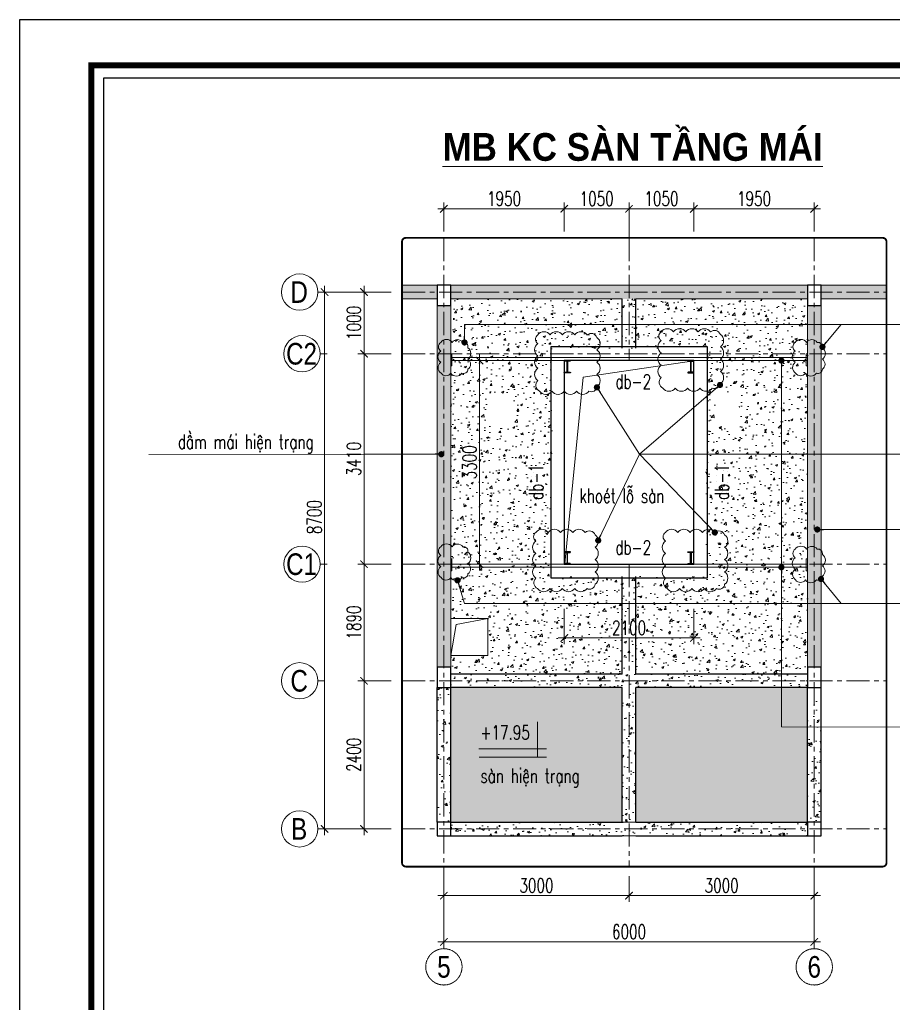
# Model space of a CAD drawing. Header units: millimetres. Extents: x 61738 to 439738, y 60858 to 151243.
# Drawn here: x 229738 to 243892, y 135302 to 151243 of the extents above; entities that cross this region are included whole.
import ezdxf
from ezdxf.enums import TextEntityAlignment as Align

# ---------------------------------------------------------------- set-up
doc = ezdxf.new("R2010")
doc.units = ezdxf.units.MM
doc.linetypes.add('CENTER', pattern=[2, 1.25, -0.25, 0.25, -0.25])
doc.linetypes.add('HIDDEN', pattern=[0.375, 0.25, -0.125])
for name, color, linetype, lineweight in [('10-TEXT', 4, 'Continuous', 15), ('3-THAY', 7, 'Continuous', 18), ('4-THAY DAM', 160, 'Continuous', 20), ('5-DUT', 2, 'HIDDEN', 15), ('6-TRUC', 8, 'CENTER', 9), ('7-HATCH', 8, 'Continuous', 13), ('8-DIM', 8, 'Continuous', 15), ('9-SO HIEU', 8, 'Continuous', 15), ('TEXT', 7, 'Continuous', 25)]:
    doc.layers.add(name, color=color, linetype=linetype, lineweight=lineweight)
for name, color, linetype in [('COT', 2, 'Continuous'), ('Khungbo', 32, 'Continuous'), ('KICHTHUOC', 8, 'Continuous'), ('NETTHAY', 9, 'Continuous')]:
    doc.layers.add(name, color=color, linetype=linetype)
doc.styles.add('A3 - Text 2.3', font='Vnsimli.shx', dxfattribs={"width": 0.7, "height": 230})
doc.styles.add('A3 - Text 3.5', font='VnArialH.TTF', dxfattribs={"width": 0.8, "height": 350})
doc.styles.add('A3 - Text 4.5', font='VnArialH-Bold.TTF', dxfattribs={"width": 0.9, "height": 450})
doc.styles.add('A3-Text 2.3', font='vnsimli.shx', dxfattribs={"width": 0.7, "height": 230, "bigfont": 'vn.shx'})
doc.styles.add('S1', font='vnsimli.shx', dxfattribs={"width": 0.75})
doc.styles.add('T2', font='VnArialH.TTF', dxfattribs={"width": 0.8})
doc.dimstyles.new('A3-1-100', dxfattribs={"dimtxt": 200, "dimasz": 120, "dimexe": 100, "dimexo": 0, "dimgap": 50, "dimtad": 1, "dimdec": 0, "dimdsep": 49, "dimtxsty": 'A3-Text 2.3', "dimblk": 'ARCHTICK', "dimcen": 10, "dimdle": 100, "dimclrd": 8, "dimclre": 8, "dimclrt": 2, "dimadec": 0, "dimazin": 2, "dimtfac": 1, "dimtdec": 0, "dimtix": 1, "dimtmove": 1, "dimatfit": 3, "dimldrblk": 'DOT', "dimfxl": 1, "dimtolj": 1, "dimtzin": 0, "dimlwd": -1, "dimlwe": -1, "dimarcsym": 0})
doc.dimstyles.new('A3-1-100x3', dxfattribs={"dimtxt": 230, "dimasz": 120, "dimexe": 100, "dimexo": 0, "dimgap": 50, "dimtad": 1, "dimdec": 0, "dimlfac": 0.333333, "dimdsep": 49, "dimtxsty": 'A3-Text 2.3', "dimblk": 'ARCHTICK', "dimcen": 10, "dimdle": 100, "dimclrd": 8, "dimclre": 8, "dimclrt": 2, "dimadec": 0, "dimazin": 2, "dimtfac": 1, "dimtdec": 0, "dimtix": 1, "dimtmove": 1, "dimatfit": 3, "dimldrblk": 'DOT', "dimfxl": 1, "dimtolj": 1, "dimtzin": 0, "dimlwd": -1, "dimlwe": -1, "dimarcsym": 0})
doc.dimstyles.new('A3-1-100x4', dxfattribs={"dimtxt": 200, "dimasz": 120, "dimexe": 100, "dimexo": 0, "dimgap": 50, "dimtad": 1, "dimdec": 0, "dimlfac": 0.25, "dimdsep": 49, "dimtxsty": 'A3-Text 2.3', "dimblk": 'ARCHTICK', "dimcen": 10, "dimdle": 100, "dimclrd": 8, "dimclre": 8, "dimclrt": 2, "dimadec": 0, "dimazin": 2, "dimtfac": 1, "dimtdec": 0, "dimtix": 1, "dimtmove": 1, "dimatfit": 3, "dimldrblk": 'DOT', "dimfxl": 1, "dimtolj": 1, "dimtzin": 0, "dimlwd": -1, "dimlwe": -1, "dimarcsym": 0})
pattern_1 = [(50, (68525.78, 74267.1), (364.36934, -31.87817), [38.1, -419.1]), (355, (68525.78, 74267.1), (-70.48684, 382.1137), [30.48, -335.2812]), (100.45144, (68556.14, 74264.46), (293.8825, 350.2355), [32.38, -356.1805]), (46.1842, (68525.78, 74368.7), (542.1581, -84.0847), [57.15, -628.65]), (96.63556, (68570.96, 74361.7), (474.8083, 494.8522), [48.57, -534.2712]), (351.18415, (68525.8, 74368.7), (474.8083, 494.8522), [45.72, -502.9195]), (21, (68576.58, 74343.3), (303.2288, -204.5304), [38.1, -419.1]), (326, (68576.58, 74343.3), (123.60406, 368.3759), [30.48, -335.28]), (71.45144, (68601.85, 74326.27), (426.83284, 163.84554), [32.38, -356.1799]), (37.5, (68525.78, 74267.11), (6.17721, 169.11008), [0, -331.216, 0, -340.36, 0, -336.55]), (7.5, (68525.78, 74267.11), (133.63933, 200.36115), [0, -194.056, 0, -323.596, 0, -128.27]), (327.5, (68412.49, 74267.11), (271.18119, -11.45749), [0, -127, 0, -396.24, 0, -525.78]), (317.5, (68361.7, 74267.1), (296.25836, 50.85298), [0, -165.1, 0, -263.144, 0, -373.38])]

# ---------------------------------------------------------------- blocks, each defined once
blk = doc.blocks.new('CDS12')
at = {"layer": 'Defpoints'}
blk.add_lwpolyline([(91835, 363353), (49835, 363353), (49835, 393053), (91835, 393053)], close=True, dxfattribs=at)
at = {"layer": 'Khungbo', "color": 1, "const_width": 100}
blk.add_lwpolyline([(91094, 364100), (50996, 364100), (50996, 392312), (91094, 392312)], close=True, dxfattribs=at)
at = {"layer": 'Khungbo', "color": 1}
blk.add_lwpolyline([(90894, 364300), (51196, 364300), (51196, 392112), (90894, 392112)], close=True, dxfattribs=at)
blk = doc.blocks.new('_ArchTick')
at = {"color": 0, "linetype": 'ByBlock', "const_width": 0.15}
blk.add_lwpolyline([(-0.5, -0.5), (0.5, 0.5)], dxfattribs=at)
blk = doc.blocks.new('*D954')
at = {"layer": '8-DIM', "color": 8, "ltscale": 100, "transparency": 16777216}
for p, q in [((236611, 147813), (236611, 148278)), ((238561, 147813), (238561, 148278))]:
    blk.add_line(p, q, dxfattribs=at)
at = {"layer": '8-DIM', "color": 8, "linetype": 'ByBlock', "ltscale": 100, "transparency": 16777216}
blk.add_line((236511, 148178), (238661, 148178), dxfattribs=at)
at = {"layer": 'Defpoints', "color": 0, "ltscale": 100, "transparency": 16777216}
for p in [(238561, 148178), (236611, 147813), (238561, 147813)]:
    blk.add_point(p, dxfattribs=at)
at = {"layer": '8-DIM', "color": 8, "ltscale": 100, "transparency": 16777216, "xscale": 120, "yscale": 120, "zscale": 120, "rotation": 180}
blk.add_blockref('_ArchTick', (236611, 148178), dxfattribs=at)
at = {"layer": '8-DIM', "color": 8, "ltscale": 100, "transparency": 16777216, "xscale": 120, "yscale": 120, "zscale": 120}
blk.add_blockref('_ArchTick', (238561, 148178), dxfattribs=at)
at = {"layer": '8-DIM', "color": 2, "ltscale": 100, "transparency": 16777216, "insert": (237586, 148343), "char_height": 230, "attachment_point": 5, "style": 'A3-Text 2.3'}
blk.add_mtext('\\A1;1950', dxfattribs=at)
blk = doc.blocks.new('_Dot')
at = {"color": 0, "linetype": 'ByBlock', "lineweight": -2}
blk.add_line((-0.5, 0), (-1, 0), dxfattribs=at)
at = {"color": 0, "linetype": 'ByBlock', "const_width": 0.5}
blk.add_lwpolyline([(-0.25, 0, 1), (0.25, 0, 1)], format="xyb", close=True, dxfattribs=at)
blk = doc.blocks.new('*D955')
at = {"layer": '8-DIM', "color": 8, "ltscale": 100, "transparency": 16777216}
for p, q in [((238561, 147813), (238561, 148278)), ((239611, 147707), (239611, 148278))]:
    blk.add_line(p, q, dxfattribs=at)
at = {"layer": '8-DIM', "color": 8, "linetype": 'ByBlock', "ltscale": 100, "transparency": 16777216}
blk.add_line((238461, 148178), (239711, 148178), dxfattribs=at)
at = {"layer": 'Defpoints', "color": 0, "ltscale": 100, "transparency": 16777216}
for p in [(239611, 148178), (238561, 147813), (239611, 147707)]:
    blk.add_point(p, dxfattribs=at)
at = {"layer": '8-DIM', "color": 8, "ltscale": 100, "transparency": 16777216, "xscale": 120, "yscale": 120, "zscale": 120, "rotation": 180}
blk.add_blockref('_ArchTick', (238561, 148178), dxfattribs=at)
at = {"layer": '8-DIM', "color": 8, "ltscale": 100, "transparency": 16777216, "xscale": 120, "yscale": 120, "zscale": 120}
blk.add_blockref('_ArchTick', (239611, 148178), dxfattribs=at)
at = {"layer": '8-DIM', "color": 2, "ltscale": 100, "transparency": 16777216, "insert": (239086, 148343), "char_height": 230, "attachment_point": 5, "style": 'A3-Text 2.3'}
blk.add_mtext('\\A1;1050', dxfattribs=at)
blk = doc.blocks.new('*D956')
at = {"layer": '8-DIM', "color": 8, "ltscale": 100, "transparency": 16777216}
for p, q in [((240661, 147813), (240661, 148278)), ((242611, 147813), (242611, 148278))]:
    blk.add_line(p, q, dxfattribs=at)
at = {"layer": '8-DIM', "color": 8, "linetype": 'ByBlock', "ltscale": 100, "transparency": 16777216}
blk.add_line((240561, 148178), (242711, 148178), dxfattribs=at)
at = {"layer": 'Defpoints', "color": 0, "ltscale": 100, "transparency": 16777216}
for p in [(242611, 148178), (240661, 147813), (242611, 147813)]:
    blk.add_point(p, dxfattribs=at)
at = {"layer": '8-DIM', "color": 8, "ltscale": 100, "transparency": 16777216, "xscale": 120, "yscale": 120, "zscale": 120, "rotation": 180}
blk.add_blockref('_ArchTick', (240661, 148178), dxfattribs=at)
at = {"layer": '8-DIM', "color": 8, "ltscale": 100, "transparency": 16777216, "xscale": 120, "yscale": 120, "zscale": 120}
blk.add_blockref('_ArchTick', (242611, 148178), dxfattribs=at)
at = {"layer": '8-DIM', "color": 2, "ltscale": 100, "transparency": 16777216, "insert": (241636, 148343), "char_height": 230, "attachment_point": 5, "style": 'A3-Text 2.3'}
blk.add_mtext('\\A1;1950', dxfattribs=at)
blk = doc.blocks.new('Truc Y')
at = {"layer": '10-TEXT', "color": 2}
blk.add_line((0, 0), (-150, 0), dxfattribs=at)
blk.add_circle((400, 0), 400, dxfattribs=at)
at = {"layer": '10-TEXT', "color": 2, "style": 'T2', "width": 0.8}
blk.add_attdef('A', text='', height=500, dxfattribs=at).set_placement((400, 13), align=Align.MIDDLE_CENTER)
blk = doc.blocks.new('*D957')
at = {"layer": '8-DIM', "color": 8, "linetype": 'ByBlock', "ltscale": 100, "transparency": 16777216}
blk.add_line((235317, 140429), (235317, 142519), dxfattribs=at)
at = {"layer": '8-DIM', "color": 8, "ltscale": 100, "transparency": 16777216}
for p, q in [((235755, 142419), (235217, 142419)), ((235755, 140529), (235217, 140529))]:
    blk.add_line(p, q, dxfattribs=at)
at = {"layer": 'Defpoints', "color": 0, "ltscale": 100, "transparency": 16777216}
for p in [(235317, 142419), (235755, 142419), (235755, 140529)]:
    blk.add_point(p, dxfattribs=at)
at = {"layer": '8-DIM', "color": 8, "ltscale": 100, "transparency": 16777216, "xscale": 120, "yscale": 120, "zscale": 120}
for p, rotation in [((235317, 142419), 90), ((235317, 140529), 270)]:
    blk.add_blockref('_ArchTick', p, dxfattribs=dict(at, rotation=rotation))
at = {"layer": '8-DIM', "color": 2, "ltscale": 100, "transparency": 16777216, "insert": (235152, 141474), "char_height": 230, "attachment_point": 5, "rotation": 90, "style": 'A3-Text 2.3'}
blk.add_mtext('\\A1;1890', dxfattribs=at)
blk = doc.blocks.new('*D958')
at = {"layer": '8-DIM', "color": 8, "linetype": 'ByBlock', "ltscale": 100, "transparency": 16777216}
blk.add_line((235317, 142319), (235317, 145929), dxfattribs=at)
at = {"layer": '8-DIM', "color": 8, "ltscale": 100, "transparency": 16777216}
for p, q in [((235755, 145829), (235217, 145829)), ((235755, 142419), (235217, 142419))]:
    blk.add_line(p, q, dxfattribs=at)
at = {"layer": 'Defpoints', "color": 0, "ltscale": 100, "transparency": 16777216}
for p in [(235317, 145829), (235755, 145829), (235755, 142419)]:
    blk.add_point(p, dxfattribs=at)
at = {"layer": '8-DIM', "color": 8, "ltscale": 100, "transparency": 16777216, "xscale": 120, "yscale": 120, "zscale": 120}
for p, rotation in [((235317, 145829), 90), ((235317, 142419), 270)]:
    blk.add_blockref('_ArchTick', p, dxfattribs=dict(at, rotation=rotation))
at = {"layer": '8-DIM', "color": 2, "ltscale": 100, "transparency": 16777216, "insert": (235152, 144124), "char_height": 230, "attachment_point": 5, "rotation": 90, "style": 'A3-Text 2.3'}
blk.add_mtext('\\A1;3410', dxfattribs=at)
blk = doc.blocks.new('*D959')
at = {"layer": '8-DIM', "color": 8, "ltscale": 100, "transparency": 16777216}
for p, q in [((235755, 146829), (235217, 146829)), ((235755, 145829), (235217, 145829))]:
    blk.add_line(p, q, dxfattribs=at)
at = {"layer": '8-DIM', "color": 8, "linetype": 'ByBlock', "ltscale": 100, "transparency": 16777216}
blk.add_line((235317, 145729), (235317, 146929), dxfattribs=at)
at = {"layer": 'Defpoints', "color": 0, "ltscale": 100, "transparency": 16777216}
for p in [(235317, 146829), (235755, 146829), (235755, 145829)]:
    blk.add_point(p, dxfattribs=at)
at = {"layer": '8-DIM', "color": 8, "ltscale": 100, "transparency": 16777216, "xscale": 120, "yscale": 120, "zscale": 120}
for p, rotation in [((235317, 146829), 90), ((235317, 145829), 270)]:
    blk.add_blockref('_ArchTick', p, dxfattribs=dict(at, rotation=rotation))
at = {"layer": '8-DIM', "color": 2, "ltscale": 100, "transparency": 16777216, "insert": (235152, 146329), "char_height": 230, "attachment_point": 5, "rotation": 90, "style": 'A3-Text 2.3'}
blk.add_mtext('\\A1;1000', dxfattribs=at)
blk = doc.blocks.new('*D960')
at = {"layer": '8-DIM', "color": 8, "ltscale": 100, "transparency": 16777216}
for p, q in [((235755, 146829), (234578, 146829)), ((235755, 138129), (234578, 138129))]:
    blk.add_line(p, q, dxfattribs=at)
at = {"layer": '8-DIM', "color": 8, "linetype": 'ByBlock', "ltscale": 100, "transparency": 16777216}
blk.add_line((234678, 146929), (234678, 138029), dxfattribs=at)
at = {"layer": 'Defpoints', "color": 0, "ltscale": 100, "transparency": 16777216}
for p in [(235755, 146829), (234678, 138129), (235755, 138129)]:
    blk.add_point(p, dxfattribs=at)
at = {"layer": '8-DIM', "color": 8, "ltscale": 100, "transparency": 16777216, "xscale": 120, "yscale": 120, "zscale": 120}
for p, rotation in [((234678, 146829), 90), ((234678, 138129), 270)]:
    blk.add_blockref('_ArchTick', p, dxfattribs=dict(at, rotation=rotation))
at = {"layer": '8-DIM', "color": 2, "ltscale": 100, "transparency": 16777216, "insert": (234513, 143182), "char_height": 230, "attachment_point": 5, "rotation": 90, "style": 'A3-Text 2.3'}
blk.add_mtext('\\A1;8700', dxfattribs=at)
blk = doc.blocks.new('*D961')
at = {"layer": '8-DIM', "color": 8, "linetype": 'ByBlock', "ltscale": 500, "transparency": 16777216}
blk.add_line((235317, 140629), (235317, 138029), dxfattribs=at)
at = {"layer": '8-DIM', "color": 8, "ltscale": 500, "transparency": 16777216}
for p, q in [((235755, 140529), (235217, 140529)), ((235755, 138129), (235217, 138129))]:
    blk.add_line(p, q, dxfattribs=at)
at = {"layer": 'Defpoints', "color": 0, "ltscale": 500, "transparency": 16777216}
for p in [(235755, 140529), (235317, 138129), (235755, 138129)]:
    blk.add_point(p, dxfattribs=at)
at = {"layer": '8-DIM', "color": 8, "ltscale": 500, "transparency": 16777216, "xscale": 120, "yscale": 120, "zscale": 120}
for p, rotation in [((235317, 140529), 90), ((235317, 138129), 270)]:
    blk.add_blockref('_ArchTick', p, dxfattribs=dict(at, rotation=rotation))
at = {"layer": '8-DIM', "color": 2, "ltscale": 500, "transparency": 16777216, "insert": (235152, 139329), "char_height": 230, "attachment_point": 5, "rotation": 90, "style": 'A3-Text 2.3'}
blk.add_mtext('\\A1;2400', dxfattribs=at)
blk = doc.blocks.new('Truc X')
at = {"layer": '6-TRUC', "color": 2}
blk.add_line((0, 0), (0, 150), dxfattribs=at)
blk.add_circle((0, -400), 400, dxfattribs=at)
at = {"layer": '6-TRUC', "color": 2, "style": 'A3 - Text 3.5', "width": 0.8}
blk.add_attdef('1', text='', height=500, dxfattribs=at).set_placement((-13, -400), align=Align.MIDDLE_CENTER)
blk = doc.blocks.new('*D962')
at = {"layer": '8-DIM', "color": 8, "ltscale": 100, "transparency": 16777216}
for p, q in [((236611, 137363), (236611, 136947)), ((239611, 137363), (239611, 136947))]:
    blk.add_line(p, q, dxfattribs=at)
at = {"layer": '8-DIM', "color": 8, "linetype": 'ByBlock', "ltscale": 100, "transparency": 16777216}
blk.add_line((236511, 137047), (239711, 137047), dxfattribs=at)
at = {"layer": 'Defpoints', "color": 0, "ltscale": 100, "transparency": 16777216}
for p in [(236611, 137363), (239611, 137363), (239611, 137047)]:
    blk.add_point(p, dxfattribs=at)
at = {"layer": '8-DIM', "color": 8, "ltscale": 100, "transparency": 16777216, "xscale": 120, "yscale": 120, "zscale": 120, "rotation": 180}
blk.add_blockref('_ArchTick', (236611, 137047), dxfattribs=at)
at = {"layer": '8-DIM', "color": 8, "ltscale": 100, "transparency": 16777216, "xscale": 120, "yscale": 120, "zscale": 120}
blk.add_blockref('_ArchTick', (239611, 137047), dxfattribs=at)
at = {"layer": '8-DIM', "color": 2, "ltscale": 100, "transparency": 16777216, "insert": (238111, 137212), "char_height": 230, "attachment_point": 5, "style": 'A3-Text 2.3'}
blk.add_mtext('\\A1;3000', dxfattribs=at)
blk = doc.blocks.new('*D963')
at = {"layer": '8-DIM', "color": 8, "ltscale": 100, "transparency": 16777216}
for p, q in [((242611, 137518), (242611, 136947)), ((239611, 137363), (239611, 136947))]:
    blk.add_line(p, q, dxfattribs=at)
at = {"layer": '8-DIM', "color": 8, "linetype": 'ByBlock', "ltscale": 100, "transparency": 16777216}
blk.add_line((239511, 137047), (242711, 137047), dxfattribs=at)
at = {"layer": 'Defpoints', "color": 0, "ltscale": 100, "transparency": 16777216}
for p in [(242611, 137518), (239611, 137363), (242611, 137047)]:
    blk.add_point(p, dxfattribs=at)
at = {"layer": '8-DIM', "color": 8, "ltscale": 100, "transparency": 16777216, "xscale": 120, "yscale": 120, "zscale": 120, "rotation": 180}
blk.add_blockref('_ArchTick', (239611, 137047), dxfattribs=at)
at = {"layer": '8-DIM', "color": 8, "ltscale": 100, "transparency": 16777216, "xscale": 120, "yscale": 120, "zscale": 120}
blk.add_blockref('_ArchTick', (242611, 137047), dxfattribs=at)
at = {"layer": '8-DIM', "color": 2, "ltscale": 100, "transparency": 16777216, "insert": (241111, 137212), "char_height": 230, "attachment_point": 5, "style": 'A3-Text 2.3'}
blk.add_mtext('\\A1;3000', dxfattribs=at)
blk = doc.blocks.new('*D964')
at = {"layer": '8-DIM', "color": 8, "ltscale": 100, "transparency": 16777216}
for p, q in [((236611, 137518), (236611, 136197)), ((242611, 137518), (242611, 136197))]:
    blk.add_line(p, q, dxfattribs=at)
at = {"layer": '8-DIM', "color": 8, "linetype": 'ByBlock', "ltscale": 100, "transparency": 16777216}
blk.add_line((242711, 136297), (236511, 136297), dxfattribs=at)
at = {"layer": 'Defpoints', "color": 0, "ltscale": 100, "transparency": 16777216}
for p in [(236611, 137518), (242611, 137518), (236611, 136297)]:
    blk.add_point(p, dxfattribs=at)
at = {"layer": '8-DIM', "color": 8, "ltscale": 100, "transparency": 16777216, "xscale": 120, "yscale": 120, "zscale": 120, "rotation": 180}
blk.add_blockref('_ArchTick', (236611, 136297), dxfattribs=at)
at = {"layer": '8-DIM', "color": 8, "ltscale": 100, "transparency": 16777216, "xscale": 120, "yscale": 120, "zscale": 120}
blk.add_blockref('_ArchTick', (242611, 136297), dxfattribs=at)
at = {"layer": '8-DIM', "color": 2, "ltscale": 100, "transparency": 16777216, "insert": (239611, 136462), "char_height": 230, "attachment_point": 5, "style": 'A3-Text 2.3'}
blk.add_mtext('\\A1;6000', dxfattribs=at)
blk = doc.blocks.new('*U61')
at = {"layer": '10-TEXT'}
for p, q in [((17615, 449767), (17615, 450310)), ((16706, 449893), (17756, 449893)), ((16710, 449766), (17757, 449766))]:
    blk.add_line(p, q, dxfattribs=at)
at = {"layer": '10-TEXT', "color": 1}
blk.add_solid([(17756, 449858), (17615, 449767), (17473, 449858)], dxfattribs=at)
blk = doc.blocks.new('*D965')
at = {"layer": '8-DIM', "color": 8, "ltscale": 400, "transparency": 16777216}
for p, q in [((239611, 147707), (239611, 148278)), ((240661, 147813), (240661, 148278))]:
    blk.add_line(p, q, dxfattribs=at)
at = {"layer": '8-DIM', "color": 8, "linetype": 'ByBlock', "ltscale": 400, "transparency": 16777216}
blk.add_line((239511, 148178), (240761, 148178), dxfattribs=at)
at = {"layer": 'Defpoints', "color": 0, "ltscale": 400, "transparency": 16777216}
for p in [(240661, 148178), (240661, 147813), (239611, 147707)]:
    blk.add_point(p, dxfattribs=at)
at = {"layer": '8-DIM', "color": 8, "ltscale": 400, "transparency": 16777216, "xscale": 120, "yscale": 120, "zscale": 120, "rotation": 180}
blk.add_blockref('_ArchTick', (239611, 148178), dxfattribs=at)
at = {"layer": '8-DIM', "color": 8, "ltscale": 400, "transparency": 16777216, "xscale": 120, "yscale": 120, "zscale": 120}
blk.add_blockref('_ArchTick', (240661, 148178), dxfattribs=at)
at = {"layer": '8-DIM', "color": 2, "ltscale": 400, "transparency": 16777216, "insert": (240136, 148343), "char_height": 230, "attachment_point": 5, "style": 'A3-Text 2.3'}
blk.add_mtext('\\A1;1050', dxfattribs=at)
blk = doc.blocks.new('*D966')
at = {"layer": '8-DIM', "color": 8, "ltscale": 100, "transparency": 16777216}
for p, q in [((237590, 145719), (237090, 145719)), ((237590, 142419), (237090, 142419))]:
    blk.add_line(p, q, dxfattribs=at)
at = {"layer": '8-DIM', "color": 8, "linetype": 'ByBlock', "ltscale": 100, "transparency": 16777216}
blk.add_line((237190, 145819), (237190, 142319), dxfattribs=at)
at = {"layer": 'Defpoints', "color": 0, "ltscale": 100, "transparency": 16777216}
for p in [(237590, 145719), (237190, 142419), (237590, 142419)]:
    blk.add_point(p, dxfattribs=at)
at = {"layer": '8-DIM', "color": 8, "ltscale": 100, "transparency": 16777216, "xscale": 120, "yscale": 120, "zscale": 120}
for p, rotation in [((237190, 145719), 90), ((237190, 142419), 270)]:
    blk.add_blockref('_ArchTick', p, dxfattribs=dict(at, rotation=rotation))
at = {"layer": '8-DIM', "color": 2, "ltscale": 100, "transparency": 16777216, "insert": (237025, 144069), "char_height": 230, "attachment_point": 5, "rotation": 90, "style": 'A3-Text 2.3'}
blk.add_mtext('\\A1;3300', dxfattribs=at)
blk = doc.blocks.new('*D967')
at = {"layer": '8-DIM', "color": 8, "ltscale": 400, "transparency": 16777216}
for p, q in [((238561, 141693), (238561, 141123)), ((240661, 141693), (240661, 141123))]:
    blk.add_line(p, q, dxfattribs=at)
at = {"layer": '8-DIM', "color": 8, "linetype": 'ByBlock', "ltscale": 400, "transparency": 16777216}
blk.add_line((238461, 141223), (240761, 141223), dxfattribs=at)
at = {"layer": 'Defpoints', "color": 0, "ltscale": 400, "transparency": 16777216}
for p in [(238561, 141693), (240661, 141693), (240661, 141223)]:
    blk.add_point(p, dxfattribs=at)
at = {"layer": '8-DIM', "color": 8, "ltscale": 400, "transparency": 16777216, "xscale": 120, "yscale": 120, "zscale": 120, "rotation": 180}
blk.add_blockref('_ArchTick', (238561, 141223), dxfattribs=at)
at = {"layer": '8-DIM', "color": 8, "ltscale": 400, "transparency": 16777216, "xscale": 120, "yscale": 120, "zscale": 120}
blk.add_blockref('_ArchTick', (240661, 141223), dxfattribs=at)
at = {"layer": '8-DIM', "color": 2, "ltscale": 400, "transparency": 16777216, "insert": (239611, 141388), "char_height": 230, "attachment_point": 5, "style": 'A3-Text 2.3'}
blk.add_mtext('\\A1;2100', dxfattribs=at)

msp = doc.modelspace()

# ---------------------------------------------------------------- hatches: boundary and pattern name
at = {"layer": '7-HATCH', "ltscale": 100}
h = msp.add_hatch(dxfattribs=at)
h.set_pattern_fill('AR-CONC', color=256, scale=2)
h.set_pattern_definition(pattern_1)
h.paths.add_polyline_path([(242501.4, 146939.1), (236721.4, 146939.1), (236721.4, 146719.1), (242501.4, 146719.1)])
h.paths.add_polyline_path([(236501.4, 146939.1), (235933.6, 146939.1), (235933.6, 146719.1), (236501.4, 146719.1)])
h.paths.add_polyline_path([(243781.4, 146939.1), (242721.4, 146939.1), (242721.4, 146719.1), (243781.4, 146719.1)])
h.paths.add_polyline_path([(242501.4, 140419.1), (242321.4, 140419.1), (239721.4, 140419.1), (239721.4, 138239.1), (242501.4, 138239.1)])
h.paths.add_polyline_path([(239501.4, 140419.1), (236901.4, 140419.1), (236721.4, 140419.1), (236721.4, 138239.1), (239501.4, 138239.1)])
at = {"layer": '7-HATCH', "ltscale": 500}
h = msp.add_hatch(dxfattribs=at)
h.set_pattern_fill('AR-CONC', color=256, scale=2)
h.set_pattern_definition([(50, (1640, 78343.33), (364.36934, -31.87817), [38.1, -419.1]), (355, (1640, 78343.33), (-70.48684, 382.1137), [30.48, -335.28117]), (100.45144, (1670.36, 78340.68), (293.8825, 350.2355), [32.38, -356.1805]), (46.1842, (1640, 78444.93), (542.1581, -84.08466), [57.15, -628.65]), (96.63556, (1685.2, 78437.9), (474.8083, 494.8522), [48.57, -534.2712]), (351.18415, (1640, 78444.93), (474.8083, 494.8522), [45.7199, -502.9195]), (21, (1690.8, 78419.53), (303.2288, -204.5304), [38.1, -419.1]), (326, (1690.8, 78419.53), (123.60406, 368.37593), [30.48, -335.28]), (71.45144, (1716.07, 78402.5), (426.83284, 163.84554), [32.38, -356.1799]), (37.5, (1640, 78343.33), (6.177207, 169.11008), [0, -331.216, 0, -340.36, 0, -336.55]), (7.5, (1640, 78343.33), (133.63933, 200.36115), [0, -194.056, 0, -323.596, 0, -128.27]), (327.5, (1526.72, 78343.33), (271.18119, -11.45749), [0, -127, 0, -396.24, 0, -525.78]), (317.5, (1475.92, 78343.33), (296.25836, 50.85298), [0, -165.1, 0, -263.144, 0, -373.38])])
h.paths.add_polyline_path([(240861.4, 142219.1), (238361.4, 142219.1), (238361.4, 145919.1), (240861.4, 145919.1)], flags=16)
edge = h.paths.add_edge_path(flags=0)
edge.add_line((240651.4, 142429.1), (240626.4, 142429.1))
edge.add_arc((240626.4, 142439.1), 10, 180, 270, ccw=False)
edge.add_line((240616.4, 142439.1), (240616.4, 142599.1))
edge.add_arc((240626.4, 142599.1), 10, 90, 180, ccw=False)
edge.add_line((240626.4, 142609.1), (240651.4, 142609.1))
edge.add_arc((240651.4, 142619.1), 10, 270, 360)
edge.add_line((240661.4, 142619.1), (240661.4, 142619.1))
edge.add_line((240661.4, 142619.1), (240661.4, 142419.1))
edge.add_line((240661.4, 142419.1), (240661.4, 142419.1))
edge.add_arc((240651.4, 142419.1), 10, 0, 90)
edge = h.paths.add_edge_path(flags=0)
edge.add_line((240661.4, 145519.2), (240561.4, 145519.2))
edge.add_arc((240571.4, 145519.2), 10, 90, 180, ccw=False)
edge.add_line((240571.4, 145529.2), (240596.4, 145529.2))
edge.add_arc((240596.4, 145539.2), 10, 270, 360)
edge.add_line((240606.4, 145539.2), (240606.4, 145699.2))
edge.add_arc((240596.4, 145699.2), 10, 0, 90)
edge.add_line((240596.4, 145709.2), (240571.4, 145709.2))
edge.add_arc((240571.4, 145719.2), 10, 180, 270, ccw=False)
edge.add_line((240561.4, 145719.2), (240661.4, 145719.2))
edge.add_arc((240651.4, 145719.2), 10, -90, 0, ccw=False)
edge.add_line((240651.4, 145709.2), (240638.3, 145709.2))
edge.add_line((240638.3, 145709.2), (240619.5, 145706.4))
edge.add_arc((240626.4, 145699.2), 10, 133.53684, 180)
edge.add_line((240616.4, 145699.2), (240616.4, 145539.2))
edge.add_arc((240626.4, 145539.2), 10, 180, 270)
edge.add_line((240626.4, 145529.2), (240651.4, 145529.2))
edge.add_arc((240651.4, 145519.2), 10, 0, 90, ccw=False)
edge = h.paths.add_edge_path(flags=0)
edge.add_arc((238651.4, 142619.1), 10, -90, 0, ccw=False)
edge.add_line((238651.4, 142609.1), (238626.4, 142609.1))
edge.add_arc((238626.4, 142599.1), 10, 90, 180)
edge.add_line((238616.4, 142599.1), (238616.4, 142439.1))
edge.add_arc((238626.4, 142439.1), 10, 180, 270)
edge.add_line((238626.4, 142429.1), (238651.4, 142429.1))
edge.add_arc((238651.4, 142419.1), 10, 0, 90, ccw=False)
edge.add_line((238661.4, 142419.1), (238561.4, 142419.1))
edge.add_arc((238571.4, 142419.1), 10, 90, 180, ccw=False)
edge.add_line((238571.4, 142429.1), (238596.4, 142429.1))
edge.add_arc((238596.4, 142439.1), 10, 270, 360)
edge.add_line((238606.4, 142439.1), (238606.4, 142599.1))
edge.add_arc((238596.4, 142599.1), 10, 0, 90)
edge.add_line((238596.4, 142609.1), (238571.4, 142609.1))
edge.add_arc((238571.4, 142619.1), 10, 180, 270, ccw=False)
edge.add_line((238561.4, 142619.1), (238661.4, 142619.1))
edge = h.paths.add_edge_path(flags=0)
edge.add_line((238661.4, 145519.2), (238561.4, 145519.2))
edge.add_arc((238571.4, 145519.2), 10, 90, 180, ccw=False)
edge.add_line((238571.4, 145529.2), (238596.4, 145529.2))
edge.add_arc((238596.4, 145539.2), 10, 270, 360)
edge.add_line((238606.4, 145539.2), (238606.4, 145699.2))
edge.add_arc((238596.4, 145699.2), 10, 0, 90)
edge.add_line((238596.4, 145709.2), (238571.4, 145709.2))
edge.add_arc((238571.4, 145719.2), 10, 180, 270, ccw=False)
edge.add_line((238561.4, 145719.2), (238661.4, 145719.2))
edge.add_arc((238651.4, 145719.2), 10, -90, 0, ccw=False)
edge.add_line((238651.4, 145709.2), (238626.4, 145709.2))
edge.add_arc((238626.4, 145699.2), 10, 90, 180)
edge.add_line((238616.4, 145699.2), (238616.4, 145539.2))
edge.add_arc((238626.4, 145539.2), 10, 180, 270)
edge.add_line((238626.4, 145529.2), (238651.4, 145529.2))
edge.add_arc((238651.4, 145519.2), 10, 0, 90, ccw=False)
h.paths.add_polyline_path([(237353.4, 144659.9), (237746.6, 144659.9), (237746.6, 145187.1), (237353.4, 145187.1)], flags=16)
h.paths.add_polyline_path([(241002.1, 144659.9), (241395.4, 144659.9), (241395.4, 145187.1), (241002.1, 145187.1)], flags=16)
h.paths.add_polyline_path([(236721.4, 141539.1), (237321.4, 141539.1), (237321.4, 140939.1), (236721.4, 140939.1), (236721.4, 140639.1), (238341.4, 140639.1), (242501.4, 140639.1), (242501.4, 142199.1), (242501.4, 146719.1), (236721.4, 146719.1)])
at = {"layer": '7-HATCH', "ltscale": 100}
h = msp.add_hatch(dxfattribs=at)
h.set_pattern_fill('AR-CONC', color=256, scale=2)
h.set_pattern_definition(pattern_1)
h.paths.add_polyline_path([(236721.4, 146609.1), (236501.4, 146609.1), (236501.4, 140749.1), (236721.4, 140749.1)])
h.paths.add_polyline_path([(242721.4, 146609.1), (242501.4, 146609.1), (242501.4, 140749.1), (242721.4, 140749.1)])
h = msp.add_hatch(dxfattribs=at)
h.set_pattern_fill('AR-CONC', color=256, scale=2)
h.set_pattern_definition(pattern_1)
h.paths.add_polyline_path([(236721.4, 140419.1), (236501.4, 140419.1), (236501.4, 138239.1), (236721.4, 138239.1)])
h.paths.add_polyline_path([(242501.4, 140639.1), (238341.4, 140639.1), (236721.4, 140639.1), (236721.4, 140419.1), (236901.4, 140419.1), (239501.4, 140419.1), (239501.4, 138239.1), (239721.4, 138239.1), (239721.4, 140419.1), (242321.4, 140419.1), (242501.4, 140419.1)])
h.paths.add_polyline_path([(242721.4, 140419.1), (242501.4, 140419.1), (242501.4, 138239.1), (242721.4, 138239.1)])
h.paths.add_polyline_path([(242501.4, 138239.1), (236721.4, 138239.1), (236721.4, 138019.1), (242501.4, 138019.1)])

# ---------------------------------------------------------------- linework, layer by layer
at = {"layer": '3-THAY'}
for p, q in [((242721.4, 146939.1), (235933.6, 146939.1)), ((242721.4, 146939.1), (243781.4, 146939.1)), ((235933.6, 146719.1), (236501.4, 146719.1)), ((236721.4, 146719.1), (239501.4, 146719.1)), ((236721.4, 145939.1), (236721.4, 146719.1)), ((239721.4, 146719.1), (242501.4, 146719.1)), ((242501.4, 146719.1), (242501.4, 142199.1)), ((242721.4, 146719.1), (243781.4, 146719.1)), ((236721.4, 140749.1), (236721.4, 145939.1)), ((236721.4, 138239.1), (236721.4, 142199.1)), ((242501.4, 142199.1), (242501.4, 138239.1)), ((242501.4, 138239.1), (236721.4, 138239.1))]:
    msp.add_line(p, q, dxfattribs=at)
msp.add_lwpolyline([(236501.4, 146939.1), (236501.4, 138019.1), (242721.4, 138019.1), (242721.4, 146939.1)], dxfattribs=at)
at = {"layer": '3-THAY', "ltscale": 500}
msp.add_lwpolyline([(238571.4, 142429.1), (238865, 145450.6), (240658.4, 145712.1)], dxfattribs=at)
at = {"layer": '3-THAY', "ltscale": 400}
msp.add_lwpolyline([(236721.4, 140939.1), (237321.4, 140939.1), (237321.4, 141539.1), (236721.4, 141539.1)], close=True, dxfattribs=at)
msp.add_lwpolyline([(236721.4, 140939.1), (236810, 141443.3), (237321.4, 141539.1)], dxfattribs=at)
at = {"layer": '4-THAY DAM', "ltscale": 400}
for points in [[(236721.4, 145829.1), (236740, 145829.1), (236740, 145633.3), (236721.4, 145633.3)], [(242482.8, 145829.1), (242501.4, 145829.1), (242501.4, 145633.3), (242482.8, 145633.3)], [(236721.4, 142309.1), (236740, 142309.1), (236740, 142504.9), (236721.4, 142504.9)], [(242482.8, 142309.1), (242501.4, 142309.1), (242501.4, 142504.9), (242482.8, 142504.9)]]:
    msp.add_lwpolyline(points, close=True, dxfattribs=at)
for points in [[(242501.4, 145769.1), (236721.4, 145769.1)], [(242501.4, 145719.1), (236721.4, 145719.1)], [(242501.4, 142419.1), (236721.4, 142419.1)], [(242501.4, 142369.1), (236721.4, 142369.1)]]:
    msp.add_lwpolyline(points, dxfattribs=at)
at = {"layer": '5-DUT', "ltscale": 500, "const_width": 30}
msp.add_lwpolyline([(235993.6, 147706.8), (243721.4, 147706.8, -0.4142136), (243781.4, 147646.8), (243781.4, 137578.3, -0.4142136), (243721.4, 137518.3), (235993.6, 137518.3, -0.4142136), (235933.6, 137578.3), (235933.6, 147646.8, -0.4142136)], format="xyb", close=True, dxfattribs=at)
at = {"layer": '6-TRUC', "ltscale": 300}
for p, q in [((236611.4, 147706.8), (236611.4, 137518.3)), ((239611.4, 147706.8), (239611.4, 145719.1)), ((242611.4, 147706.8), (242611.4, 137518.3)), ((235933.6, 146829.1), (243781.4, 146829.1)), ((235933.6, 145829.1), (243781.4, 145829.1)), ((235933.6, 142419.1), (243781.4, 142419.1)), ((239611.4, 142419.1), (239611.4, 137518.3)), ((235933.6, 140529.1), (243781.4, 140529.1)), ((235933.6, 138129.1), (243781.4, 138129.1))]:
    msp.add_line(p, q, dxfattribs=at)
at = {"layer": '9-SO HIEU', "ltscale": 500}
for points in [[(238131.4, 146133.3, -0.5205671), (238331.4, 146133.3, -0.5205671), (238531.4, 146133.3, -0.5205671), (238731.4, 146133.3, -0.5205671), (238931.4, 146133.3, -0.5205671), (239091.4, 146093.3, -0.5205671), (239091.4, 145893.3, -0.5205671), (239091.4, 145693.3, -0.5205671), (239091.4, 145493.3, -0.5205671), (239091.4, 145293.3, -0.5205671), (238961.4, 145223.3, -0.5205671), (238761.4, 145223.3, -0.5205671), (238561.4, 145223.3, -0.5205671), (238361.4, 145223.3, -0.5205671), (238161.4, 145223.3, -0.5205671), (238131.4, 145393.3, -0.5205671), (238131.4, 145593.3, -0.5205671), (238131.4, 145793.3, -0.5205671), (238131.4, 145993.3, -0.5205671)], [(240130, 146183.3, -0.5205671), (240330, 146183.3, -0.5205671), (240530, 146183.3, -0.5205671), (240730, 146183.3, -0.5205671), (240930, 146183.3, -0.5205671), (241090, 146143.3, -0.5205671), (241090, 145943.3, -0.5205671), (241090, 145743.3, -0.5205671), (241090, 145543.3, -0.5205671), (241090, 145343.3, -0.5205671), (240960, 145273.3, -0.5205671), (240760, 145273.3, -0.5205671), (240560, 145273.3, -0.5205671), (240360, 145273.3, -0.5205671), (240160, 145273.3, -0.5205671), (240130, 145443.3, -0.5205671), (240130, 145643.3, -0.5205671), (240130, 145843.3, -0.5205671), (240130, 146043.3, -0.5205671)], [(238100, 142933.3, -0.5205671), (238300, 142933.3, -0.5205671), (238500, 142933.3, -0.5205671), (238700, 142933.3, -0.5205671), (238900, 142933.3, -0.5205671), (239060, 142893.3, -0.5205671), (239060, 142693.3, -0.5205671), (239060, 142493.3, -0.5205671), (239060, 142293.3, -0.5205671), (239060, 142093.3, -0.5205671), (238930, 142023.3, -0.5205671), (238730, 142023.3, -0.5205671), (238530, 142023.3, -0.5205671), (238330, 142023.3, -0.5205671), (238130, 142023.3, -0.5205671), (238100, 142193.3, -0.5205671), (238100, 142393.3, -0.5205671), (238100, 142593.3, -0.5205671), (238100, 142793.3, -0.5205671)], [(240200, 142933.3, -0.5205671), (240400, 142933.3, -0.5205671), (240600, 142933.3, -0.5205671), (240800, 142933.3, -0.5205671), (241000, 142933.3, -0.5205671), (241160, 142893.3, -0.5205671), (241160, 142693.3, -0.5205671), (241160, 142493.3, -0.5205671), (241160, 142293.3, -0.5205671), (241160, 142093.3, -0.5205671), (241030, 142023.3, -0.5205671), (240830, 142023.3, -0.5205671), (240630, 142023.3, -0.5205671), (240430, 142023.3, -0.5205671), (240230, 142023.3, -0.5205671), (240200, 142193.3, -0.5205671), (240200, 142393.3, -0.5205671), (240200, 142593.3, -0.5205671), (240200, 142793.3, -0.5205671)]]:
    msp.add_lwpolyline(points, format="xyb", close=True, dxfattribs=at)
at = {"layer": '9-SO HIEU', "ltscale": 400}
for points in [[(236560, 146013.3, -0.5205671), (236744.7, 146013.3, -0.5205671), (236916.4, 146013.3, -0.5205671), (237000, 145926.6, -0.5205671), (237000, 145741.5, -0.5205671), (237000, 145576.8, -0.5205671), (236903.3, 145513.3, -0.5205671), (236724.2, 145513.3, -0.5205671), (236566.3, 145513.3, -0.5205671), (236560, 145691.4, -0.5205671), (236560, 145872.4, -0.5205671)], [(242302.8, 146013.3, -0.5205671), (242487.5, 146013.3, -0.5205671), (242659.2, 146013.3, -0.5205671), (242742.8, 145926.6, -0.5205671), (242742.8, 145741.5, -0.5205671), (242742.8, 145576.8, -0.5205671), (242646.1, 145513.3, -0.5205671), (242467, 145513.3, -0.5205671), (242309.1, 145513.3, -0.5205671), (242302.8, 145691.4, -0.5205671), (242302.8, 145872.4, -0.5205671)], [(236560, 142701.2, -0.5205671), (236744.7, 142701.2, -0.5205671), (236916.4, 142701.2, -0.5205671), (237000, 142614.5, -0.5205671), (237000, 142429.4, -0.5205671), (237000, 142264.7, -0.5205671), (236903.3, 142201.2, -0.5205671), (236724.2, 142201.2, -0.5205671), (236566.3, 142201.2, -0.5205671), (236560, 142379.3, -0.5205671), (236560, 142560.3, -0.5205671)], [(242302.8, 142663.3, -0.5205671), (242487.5, 142663.3, -0.5205671), (242659.2, 142663.3, -0.5205671), (242742.8, 142576.6, -0.5205671), (242742.8, 142391.5, -0.5205671), (242742.8, 142226.8, -0.5205671), (242646.1, 142163.3, -0.5205671), (242467, 142163.3, -0.5205671), (242309.1, 142163.3, -0.5205671), (242302.8, 142341.4, -0.5205671), (242302.8, 142522.4, -0.5205671)]]:
    msp.add_lwpolyline(points, format="xyb", close=True, dxfattribs=at)
at = {"layer": 'COT'}
for points in [[(236501.4, 146609.1), (236721.4, 146609.1), (236721.4, 146939.1), (236501.4, 146939.1)], [(242501.4, 146609.1), (242721.4, 146609.1), (242721.4, 146939.1), (242501.4, 146939.1)], [(236501.4, 140419.1), (236721.4, 140419.1), (236721.4, 140749.1), (236501.4, 140749.1)], [(242501.4, 140419.1), (242721.4, 140419.1), (242721.4, 140749.1), (242501.4, 140749.1)], [(236501.4, 138019.1), (236721.4, 138019.1), (236721.4, 138239.1), (236501.4, 138239.1)], [(242501.4, 138019.1), (242721.4, 138019.1), (242721.4, 138239.1), (242501.4, 138239.1)]]:
    msp.add_lwpolyline(points, close=True, dxfattribs=at)
for points in [[(238561.4, 145719.2), (238661.4, 145719.2), (238661.4, 145719.2, -0.4142136), (238651.4, 145709.2), (238626.4, 145709.2, 0.4142136), (238616.4, 145699.2), (238616.4, 145539.2, 0.4142136), (238626.4, 145529.2), (238651.4, 145529.2, -0.4142136), (238661.4, 145519.2), (238661.4, 145519.2), (238561.4, 145519.2), (238561.4, 145519.2, -0.4142136), (238571.4, 145529.2), (238596.4, 145529.2, 0.4142136), (238606.4, 145539.2), (238606.4, 145699.2, 0.4142136), (238596.4, 145709.2), (238571.4, 145709.2, -0.4142136), (238561.4, 145719.2)], [(240661.4, 145719.2), (240561.4, 145719.2), (240561.4, 145719.2, 0.4142136), (240571.4, 145709.2), (240596.4, 145709.2, -0.4142136), (240606.4, 145699.2), (240606.4, 145539.2, -0.4142136), (240596.4, 145529.2), (240571.4, 145529.2, 0.4142136), (240561.4, 145519.2), (240561.4, 145519.2), (240661.4, 145519.2), (240661.4, 145519.2, 0.4142136), (240651.4, 145529.2), (240626.4, 145529.2, -0.4142136), (240616.4, 145539.2), (240616.4, 145699.2, -0.4142136), (240626.4, 145709.2), (240651.4, 145709.2, 0.4142136), (240661.4, 145719.2)], [(238561.4, 142419.1), (238661.4, 142419.1), (238661.4, 142419.1, 0.4142136), (238651.4, 142429.1), (238626.4, 142429.1, -0.4142136), (238616.4, 142439.1), (238616.4, 142599.1, -0.4142136), (238626.4, 142609.1), (238651.4, 142609.1, 0.4142136), (238661.4, 142619.1), (238661.4, 142619.1), (238561.4, 142619.1), (238561.4, 142619.1, 0.4142136), (238571.4, 142609.1), (238596.4, 142609.1, -0.4142136), (238606.4, 142599.1), (238606.4, 142439.1, -0.4142136), (238596.4, 142429.1), (238571.4, 142429.1, 0.4142136), (238561.4, 142419.1)], [(240661.4, 142419.1), (240561.4, 142419.1), (240561.4, 142419.1, -0.4142136), (240571.4, 142429.1), (240596.4, 142429.1, 0.4142136), (240606.4, 142439.1), (240606.4, 142599.1, 0.4142136), (240596.4, 142609.1), (240571.4, 142609.1, -0.4142136), (240561.4, 142619.1), (240561.4, 142619.1), (240661.4, 142619.1), (240661.4, 142619.1, -0.4142136), (240651.4, 142609.1), (240626.4, 142609.1, 0.4142136), (240616.4, 142599.1), (240616.4, 142439.1, 0.4142136), (240626.4, 142429.1), (240651.4, 142429.1, -0.4142136), (240661.4, 142419.1)]]:
    msp.add_lwpolyline(points, format="xyb", close=True, dxfattribs=at)
at = {"layer": 'NETTHAY'}
for p, q in [((239501.4, 145919.1), (239501.4, 146719.1)), ((239721.4, 145919.1), (239721.4, 146719.1)), ((239501.4, 140639.1), (239501.4, 142219.1)), ((239721.4, 140639.1), (239721.4, 142219.1)), ((238341.4, 140639.1), (236721.4, 140639.1)), ((239501.4, 140639.1), (238341.4, 140639.1)), ((242501.4, 140639.1), (239721.4, 140639.1)), ((236501.4, 138239.1), (236501.4, 140419.1)), ((236721.4, 138239.1), (236721.4, 140419.1)), ((236901.4, 140419.1), (236721.4, 140419.1)), ((239501.4, 140419.1), (236901.4, 140419.1)), ((239501.4, 138239.1), (239501.4, 140419.1)), ((239721.4, 138239.1), (239721.4, 140419.1)), ((242321.4, 140419.1), (239721.4, 140419.1)), ((242501.4, 140419.1), (242321.4, 140419.1)), ((242501.4, 138239.1), (242501.4, 140419.1)), ((242721.4, 138239.1), (242721.4, 140419.1)), ((236721.4, 138239.1), (239501.4, 138239.1)), ((239721.4, 138239.1), (242501.4, 138239.1)), ((236721.4, 138019.1), (239501.4, 138019.1)), ((239721.4, 138019.1), (242501.4, 138019.1))]:
    msp.add_line(p, q, dxfattribs=at)
for points in [[(240881.4, 142199.1), (240881.4, 145939.1), (238341.4, 145939.1), (238341.4, 142199.1)], [(240661.4, 142419.1), (240661.4, 145719.1), (238561.4, 145719.1), (238561.4, 142419.1)]]:
    msp.add_lwpolyline(points, close=True, dxfattribs=at)

# ---------------------------------------------------------------- block references
at = {"layer": 'KICHTHUOC'}
msp.add_blockref('CDS12', (179903.3, -241809.5), dxfattribs=at)
ref = msp.add_blockref('Truc Y', (234568, 146829.1), dxfattribs=dict(at, xscale=-0.7349999999569263, yscale=0.7349999999423744, zscale=0.7349999999511055))
ref.add_attrib('A', 'D', dxfattribs={"layer": 'TEXT', "height": 350, "style": 'T2', "width": 0.8}).set_placement((234266.2, 146829.1), align=Align.MIDDLE_CENTER)
ref = msp.add_blockref('Truc Y', (234607.2, 145829.1), dxfattribs=dict(at, xscale=-0.7349999999569263, yscale=0.7349999999423744, zscale=0.7349999999511055))
ref.add_attrib('A', 'c2', dxfattribs={"layer": 'TEXT', "height": 350, "style": 'T2', "width": 0.8}).set_placement((234305.4, 145829.1), align=Align.MIDDLE_CENTER)
ref = msp.add_blockref('Truc Y', (234607.2, 142419.1), dxfattribs=dict(at, xscale=-0.7349999999569263, yscale=0.7349999999423744, zscale=0.7349999999511055))
ref.add_attrib('A', 'c1', dxfattribs={"layer": 'TEXT', "height": 350, "style": 'T2', "width": 0.8}).set_placement((234305.4, 142419.1), align=Align.MIDDLE_CENTER)
ref = msp.add_blockref('Truc Y', (234568, 140529.1), dxfattribs=dict(at, xscale=-0.7349999999569263, yscale=0.7349999999423744, zscale=0.7349999999511055))
ref.add_attrib('A', 'c', dxfattribs={"layer": 'TEXT', "height": 350, "style": 'T2', "width": 0.8}).set_placement((234266.2, 140529.1), align=Align.MIDDLE_CENTER)
at = {"layer": 'KICHTHUOC', "xscale": 1.045454545455868, "yscale": 1.045454545455868, "zscale": 1.045454545455868}
msp.add_blockref('*U61', (219710.6, -330917), dxfattribs=at)
at = {"layer": 'KICHTHUOC'}
ref = msp.add_blockref('Truc Y', (234568, 138129.1), dxfattribs=dict(at, xscale=-0.7349999999569263, yscale=0.7349999999423744, zscale=0.7349999999511055))
ref.add_attrib('A', 'B', dxfattribs={"layer": 'TEXT', "height": 350, "style": 'T2', "width": 0.8}).set_placement((234266.2, 138129.1), align=Align.MIDDLE_CENTER)
ref = msp.add_blockref('Truc X', (236611.4, 136187.1), dxfattribs=dict(at, xscale=0.7349999999569263, yscale=0.7349999999569263, zscale=0.7349999999569263))
ref.add_attrib('1', '5', dxfattribs={"layer": 'TEXT', "color": 2, "height": 350, "style": 'A3 - Text 3.5', "width": 0.8}).set_placement((236611.4, 135893.1), align=Align.MIDDLE_CENTER)
ref = msp.add_blockref('Truc X', (242611.4, 136187.1), dxfattribs=dict(at, xscale=0.7349999999569263, yscale=0.7349999999569263, zscale=0.7349999999569263))
ref.add_attrib('1', '6', dxfattribs={"layer": 'TEXT', "color": 2, "height": 350, "style": 'A3 - Text 3.5', "width": 0.8}).set_placement((242611.4, 135893.1), align=Align.MIDDLE_CENTER)

# ---------------------------------------------------------------- texts
at = {"layer": '10-TEXT', "style": 'A3 - Text 4.5', "width": 0.9}
msp.add_text('%%Umb kc SµN TÇNG m¸i', height=450, dxfattribs=at).set_placement((239669.3, 148955.7), align=Align.CENTER)
at = {"layer": '10-TEXT', "style": 'A3 - Text 2.3', "width": 0.7}
for s, p in [('db-2', (239390, 145263.3)), ('khoÐt lç sµn', (238810, 143413.3)), ('db-2', (239390, 142573.3)), ('+17.95', (237203.3, 139575.4)), ('sµn hiÖn tr¹ng', (237203.3, 138875.4))]:
    msp.add_text(s, height=230, dxfattribs=at).set_placement(p)
at = {"layer": '10-TEXT', "style": 'S1', "width": 0.7}
msp.add_text('dÇm m¸i hiÖn tr¹ng', height=230, dxfattribs=at).set_placement((234501.3, 144288.7), align=Align.RIGHT)
at = {"layer": '10-TEXT', "style": 'A3 - Text 2.3', "width": 0.7}
for p in [(238220, 143463.3), (241230, 143463.3)]:
    msp.add_text('db-1', height=230, rotation=90, dxfattribs=at).set_placement(p)

# ---------------------------------------------------------------- dimensions: what is measured, and where the dimension line sits
at = {"layer": '8-DIM', "ltscale": 100}
for base, p1, p2, picture, middle in [((238561.4, 148177.6), (236611.4, 147813.3), (238561.4, 147813.3), '*D954', (237586.4, 148342.6)), ((239611.4, 148177.6), (238561.4, 147813.3), (239611.4, 147706.8), '*D955', (239086.4, 148342.6)), ((242611.4, 148177.6), (240661.4, 147813.3), (242611.4, 147813.3), '*D956', (241636.4, 148342.6)), ((236611.4, 136297.4), (242611.4, 137518.3), (236611.4, 137518.3), '*D964', (239611.4, 136462.4)), ((242611.4, 137047.4), (239611.4, 137363.3), (242611.4, 137518.3), '*D963', (241111.4, 137212.4)), ((239611.4, 137047.4), (236611.4, 137363.3), (239611.4, 137363.3), '*D962', (238111.4, 137212.4))]:
    dim = msp.add_linear_dim(base=base, p1=p1, p2=p2, dimstyle='A3-1-100', dxfattribs=at)
    dim.commit()
    dim.dimension.update_dxf_attribs({"geometry": picture, "text_midpoint": middle})
at = {"layer": '8-DIM', "ltscale": 400}
for base, p1, p2, picture, middle in [((240661.4, 148177.6), (239611.4, 147706.8), (240661.4, 147813.3), '*D965', (240136.4, 148342.6)), ((240661.4, 141223.3), (238561.4, 141693.3), (240661.4, 141693.3), '*D967', (239611.4, 141388.3))]:
    dim = msp.add_linear_dim(base=base, p1=p1, p2=p2, dimstyle='A3-1-100', dxfattribs=at)
    dim.commit()
    dim.dimension.update_dxf_attribs({"geometry": picture, "text_midpoint": middle})
at = {"layer": '8-DIM', "ltscale": 100}
dim = msp.add_linear_dim(base=(234678.2, 138129.1), p1=(235755.1, 146829.1), p2=(235755.1, 138129.1), angle=90, dimstyle='A3-1-100', dxfattribs=at)
dim.commit()
dim.dimension.update_dxf_attribs({"geometry": '*D960', "text_midpoint": (234678.2, 143181.7), "dimtype": 160})
for base, p1, p2, picture, middle in [((235317.5, 146829.1), (235755.1, 145829.1), (235755.1, 146829.1), '*D959', (235152.5, 146329.1)), ((235317.5, 145829.1), (235755.1, 142419.1), (235755.1, 145829.1), '*D958', (235152.5, 144124.1)), ((237190, 142419.1), (237590, 145719.1), (237590, 142419.1), '*D966', (237025, 144069.1)), ((235317.5, 142419.1), (235755.1, 140529.1), (235755.1, 142419.1), '*D957', (235152.5, 141474.1))]:
    dim = msp.add_linear_dim(base=base, p1=p1, p2=p2, angle=90, dimstyle='A3-1-100', dxfattribs=at)
    dim.commit()
    dim.dimension.update_dxf_attribs({"geometry": picture, "text_midpoint": middle})
at = {"layer": '8-DIM', "ltscale": 500}
dim = msp.add_linear_dim(base=(235317.5, 138129.1), p1=(235755.1, 140529.1), p2=(235755.1, 138129.1), angle=90, dimstyle='A3-1-100', dxfattribs=at)
dim.commit()
dim.dimension.update_dxf_attribs({"geometry": '*D961', "text_midpoint": (235152.5, 139329.1)})

# ---------------------------------------------------------------- leaders
at = {"layer": '9-SO HIEU', "ltscale": 500}
for points, dimstyle, override in [([(236945.1, 146012.2), (236945.1, 146302.5), (245117.6, 146302.5)], 'A3-1-100x3', {"dimasz": 100, "dimgap": 50, "dimtad": 0}), ([(242744.2, 145940.7), (243050, 146302.5)], 'A3-1-100x3', {"dimasz": 100, "dimtad": 0}), ([(239090.1, 145285.5), (239780, 144203.3)], 'A3-1-100x4', {"dimasz": 100, "dimgap": 50, "dimtad": 0}), ([(241085.5, 145324), (239780, 144203.3)], 'A3-1-100x4', {"dimasz": 100, "dimgap": 50, "dimtad": 0}), ([(239111.6, 142803.5), (239780, 144203.3)], 'A3-1-100x4', {"dimasz": 100, "dimgap": 50, "dimtad": 0}), ([(241000, 142933.3), (239780, 144203.3), (245117.6, 144203.3)], 'A3-1-100x3', {"dimasz": 100, "dimgap": 50, "dimtad": 0}), ([(236832.1, 142156.1), (236945.1, 141782.5), (245117.6, 141782.5)], 'A3-1-100x3', {"dimasz": 100, "dimgap": 50, "dimtad": 0}), ([(242721.4, 142178.3), (243050, 141782.5)], 'A3-1-100x3', {"dimasz": 100, "dimtad": 0})]:
    msp.add_leader(points, dimstyle=dimstyle, override=override, dxfattribs=at)
at = {"layer": '9-SO HIEU', "ltscale": 400}
for points in [[(242080, 145719.1), (242080, 142240)], [(236570, 144201), (235320.1, 144203.2), (231829.6, 144194.1)], [(242660, 142981), (243909.9, 142983.2), (246850.4, 142974.1)], [(242080, 142369.1), (242080, 139782.7), (247030.6, 139773.6)]]:
    msp.add_leader(points, dimstyle='A3-1-100x4', override={"dimasz": 100, "dimtad": 0}, dxfattribs=at)

doc.saveas('drawing.dxf')
